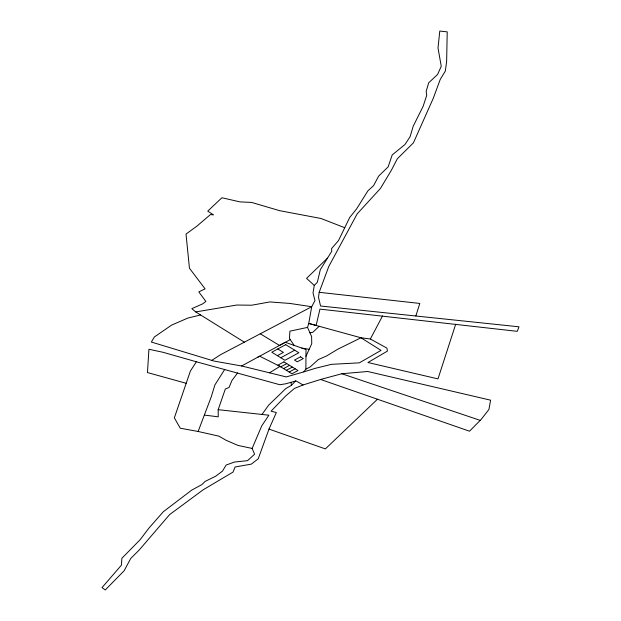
<?xml version="1.0" encoding="UTF-8"?>
<svg xmlns="http://www.w3.org/2000/svg" width="621" height="621" viewBox="0 0 621 621"><rect width="100%" height="100%" fill="white"/><g stroke="black" fill="none" stroke-linecap="round" stroke-linejoin="round"><path stroke-width="0.93" d="M241.608 365.979L286.297 376.924L303.824 371.878L305.866 369.161L306.013 349.53L285.295 342.303L241.608 365.979L214.121 361.088L151.345 342.039L154.404 336.939L171.644 325.086L187.876 318.053L200.606 314.971M319.171 292.312L318.534 297.335L320.552 306.006L518.985 326.809L517.285 331.342L319.955 309.118L316.12 325.451L308.738 323.432L311.711 306.72L314.987 300.587L313.015 292.918L314.296 285.435L317.37 282.206L320.32 269.661L331.754 251.288L331.591 248.563L338.492 240.583L349.677 217.529L356.617 208.858L367.989 190.709L373.563 185.679L378.616 176.139L388.133 166.886L392.208 154.924L404.923 144.569L410.101 136.682L413.229 126.172L423.087 106.432L426.728 95.316L426.169 91.388L428.692 82.787L437.541 74.52L441.259 66.284L437.999 48.003L439.784 31.05L447.221 31.857L446.631 61.681L445.319 71.105L440.258 79.379L433.342 98.134L413.446 142.799L397.308 158.797L391.315 170.364L380.432 188.466L357.184 213.865L328.765 266.502L319.171 292.312L419.804 303.436L415.853 315.988M305.959 356.338L311.742 343.716L311.618 336.551L307.535 327.399L308.738 323.432L360.987 337.77L370.349 338.988L386.953 348.133L387.434 351.082L367.935 362.517L437.984 378.895L455.667 324.286M295.464 381.053L285.784 383.786L279.854 384.733L196.376 361.779L190.391 371.048L174.346 417.871L180.261 428.226L198.13 431.479L218.918 436.159L226.036 440.258L238.037 445.436L252.142 448.432L254.594 454.223L247.515 460.666L234.435 462.047L226.129 465.059L222.512 471.091L215.697 476.206L205.155 481.391L201.926 484.559L191.672 490.148L163.292 511.766L148.893 528.16L140.09 539.742L121.871 558.295L121.406 565.172L102.015 587.598L105.283 589.95L124.091 570.815L130.783 558.403L139.182 550.043L169.634 514.576L203.207 489.775L233.03 472.076L235.118 466.976L251.326 464.128L258.235 458.795L268.994 429.08L276.329 412.561L271.066 411.172L285.668 395.996L294.447 388.412L303.079 384.973L320.591 379.47L341.806 373.741L367.679 371.49L490.598 400.18L488.913 409.511L481.12 419.454L469.515 431.199L320.591 379.47M204.394 415.069L218.243 416.831L218.173 409.674L225.338 388.979L229.033 387.496L231.889 380.588L237.61 372.934M198.13 431.479L211.303 396.695L214.874 384.973L224.763 369.348M252.142 448.432L261.72 425.913L268.877 415.201L218.173 409.674M370.349 338.988L382.559 315.91M261.977 414.471L268.73 405.063L285.839 388.544L291.49 385.299L295.751 380.743L303.079 384.973M327.492 258.134L306.557 278.355L314.296 285.435M377.459 399.225L325.365 448.913L268.994 429.08M319.178 326.297L312.868 332.258L309.778 332.802M211.753 360.374L220.703 354.622L311.711 306.72L289.906 303.444L269.848 301.93L251.699 305.221L236.818 305.035L195.708 311.928L191.827 308.653L202.819 303.801L205.861 301.402L198.798 291.901L205.101 288.866L189.444 268.225L186.021 234.078L196.989 226.067L210.465 214.563L213.554 214.889L207.74 211.132L221.914 197.75L240.024 201.895L251.583 202.415L279.636 210.674L320.948 218.476L344.74 227.713M269.53 372.817L279.986 366.39L259.64 356.19L257.552 357.323M277.416 355.67L283.409 352.425L277.789 348.963M280.785 357.743L294.719 350.205M280.754 366.864L286.747 363.619M283.564 368.595L289.557 365.35M286.374 370.326L292.367 367.081M289.184 372.057L295.177 368.812M294.214 345.416L290.224 339.633L279.504 345.439L260.222 333.756M305.866 369.161L310.174 366.949L318.317 359.582L326.685 355.918L337.785 349.204L360.987 337.77L381.046 350.384L359.326 362.85L331.443 364.333L315.468 368.284L303.824 371.878M307.535 327.399L289.898 331.172L289.471 338.282L290.224 339.633M301.837 348.078L309.056 349.266M186.114 383.273L147.464 372.561L148.924 349.258L163.113 352.309L196.376 361.779M341.806 373.741L480.212 420.37M195.708 311.928L244.317 342.155M290.907 382.342L291.49 385.299M285.73 344.671L271.796 352.208L284.93 360.296L298.856 352.759L285.73 344.671M283.937 361.888L277.944 365.132L291.994 373.78L297.987 370.543L283.937 361.888M300.494 356.827L294.501 360.071L297.312 361.802L303.304 358.558L300.494 356.827"/></g></svg>
